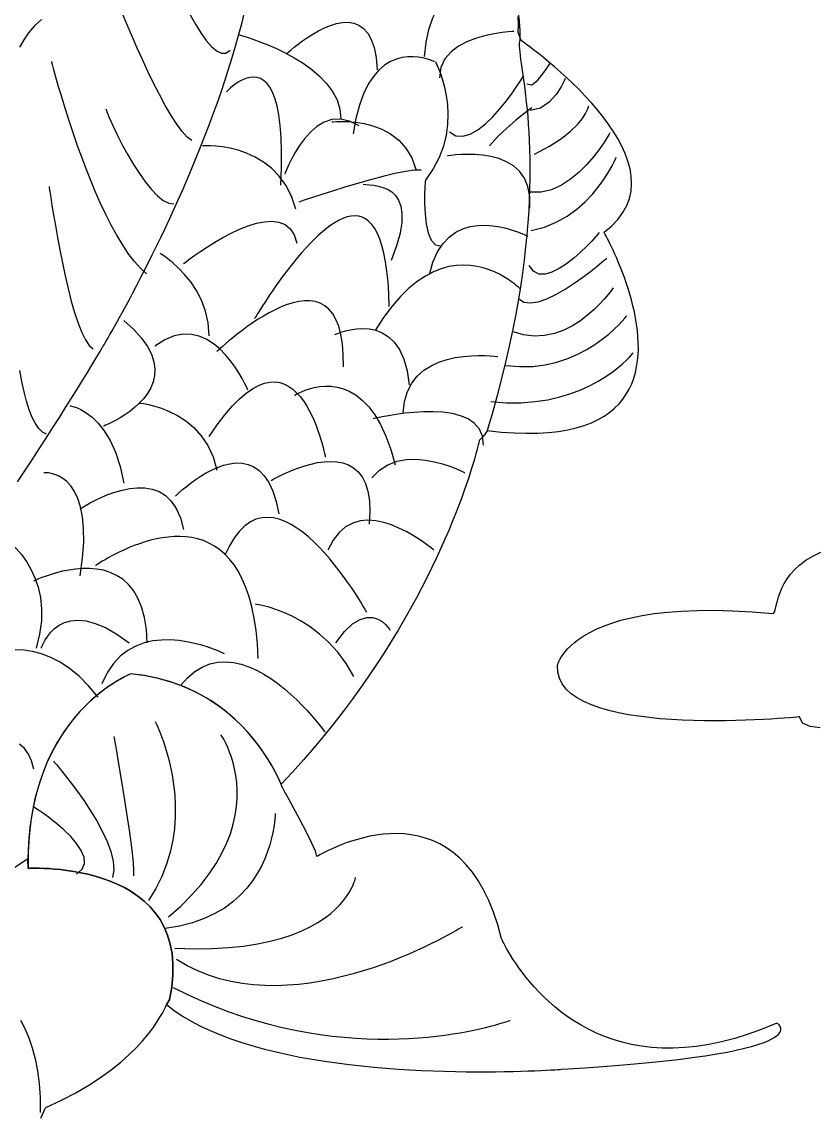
# Model space of a CAD drawing. Extents: x 40 to 170, y 25 to 272.
# Drawn here: x 101.8 to 117.73, y 80.51 to 102.45 of the extents above; entities that cross this region are included whole.
import ezdxf

# ---------------------------------------------------------------- set-up
doc = ezdxf.new("R2010")
doc.units = 0

msp = doc.modelspace()

# ---------------------------------------------------------------- linework, layer by layer
at = {"color": 250, "linetype": 'Continuous'}
for points in [[(111.2, 105.1074), (111.206761, 105.082816), (111.225827, 105.012479), (111.255374, 104.901512), (111.293575, 104.755039), (111.338606, 104.578182), (111.388641, 104.376064), (111.441856, 104.153808), (111.496425, 103.916537), (111.550523, 103.669375), (111.602324, 103.417444), (111.650004, 103.165867), (111.691737, 102.919767), (111.725699, 102.684268), (111.750063, 102.464491), (111.763005, 102.265561), (111.7627, 102.0926)], [(104.6107, 103.8676), (104.61981, 103.842903), (104.646036, 103.773266), (104.687721, 103.665368), (104.743209, 103.525891), (104.810843, 103.361515), (104.888968, 103.178919), (104.975925, 102.984785), (105.070059, 102.785793), (105.169714, 102.588623), (105.273232, 102.399955), (105.378958, 102.22647), (105.485234, 102.074848), (105.590405, 101.95177), (105.692813, 101.863916), (105.790803, 101.817966), (105.882717, 101.8206), (105.9669, 101.8785)], [(109.8598, 101.7509), (109.887999, 102.03426), (109.945096, 102.293054), (110.026852, 102.528151), (110.129028, 102.740417), (110.247387, 102.930719), (110.37769, 103.099924), (110.515699, 103.2489), (110.657175, 103.378512), (110.79788, 103.489629), (110.933575, 103.583118), (111.060023, 103.659844), (111.172984, 103.720677), (111.268221, 103.766481), (111.341495, 103.798125), (111.388567, 103.816476), (111.4052, 103.8224)], [(105.1984, 100.0702), (105.105783, 100.140549), (105.004663, 100.251976), (104.896862, 100.398629), (104.784203, 100.574655), (104.668507, 100.774203), (104.551596, 100.991418), (104.435293, 101.22045), (104.321419, 101.455445), (104.211796, 101.690551), (104.108247, 101.919916), (104.012593, 102.137687), (103.926656, 102.338011), (103.852259, 102.515036), (103.791222, 102.662911), (103.745369, 102.775781), (103.716521, 102.847795), (103.7065, 102.8731)], [(101.710822, 93.23236), (101.857125, 93.456848), (102.001594, 93.67915), (102.143573, 93.898309), (102.282402, 94.113367), (102.417424, 94.323364), (102.547981, 94.527343), (102.673415, 94.724345), (102.793068, 94.913412), (102.906281, 95.093586), (103.012398, 95.263907), (103.11076, 95.423419), (103.20071, 95.571163), (103.281588, 95.70618), (103.352737, 95.827512), (103.4135, 95.9342), (103.416771, 95.939629), (103.426418, 95.955746), (103.442194, 95.982296), (103.463853, 96.019023), (103.491147, 96.065671), (103.523828, 96.121985), (103.561651, 96.18771), (103.604368, 96.26259), (103.651731, 96.34637), (103.703494, 96.438794), (103.759409, 96.539607), (103.81923, 96.648553), (103.882709, 96.765377), (103.9496, 96.889823), (104.019654, 97.021636), (104.092625, 97.16056), (104.168267, 97.306341), (104.246331, 97.458721), (104.32657, 97.617447), (104.408738, 97.782263), (104.492588, 97.952912), (104.577872, 98.12914), (104.664343, 98.310691), (104.751755, 98.49731), (104.839859, 98.68874), (104.928409, 98.884728), (105.017158, 99.085017), (105.105859, 99.289351), (105.194264, 99.497476), (105.282127, 99.709136), (105.3692, 99.924075), (105.455236, 100.142038), (105.539989, 100.362769), (105.623211, 100.586013), (105.704654, 100.811515), (105.784073, 101.039019), (105.861219, 101.268269), (105.935846, 101.499011), (106.007706, 101.730988), (106.076553, 101.963945), (106.142139, 102.197626), (106.204217, 102.431777), (106.26254, 102.666142)], [(101.710822, 93.23236), (101.857125, 93.456848), (102.001594, 93.67915), (102.143573, 93.898309), (102.282402, 94.113367), (102.417424, 94.323364), (102.547981, 94.527343), (102.673415, 94.724345), (102.793068, 94.913412), (102.906281, 95.093586), (103.012398, 95.263907), (103.11076, 95.423419), (103.20071, 95.571163), (103.281588, 95.70618), (103.352737, 95.827512), (103.4135, 95.9342), (103.416771, 95.939629), (103.426418, 95.955746), (103.442194, 95.982296), (103.463853, 96.019023), (103.491147, 96.065671), (103.523828, 96.121985), (103.561651, 96.18771), (103.604368, 96.26259), (103.651731, 96.34637), (103.703494, 96.438794), (103.759409, 96.539607), (103.81923, 96.648553), (103.882709, 96.765377), (103.9496, 96.889823), (104.019654, 97.021636), (104.092625, 97.16056), (104.168267, 97.306341), (104.246331, 97.458721), (104.32657, 97.617447), (104.408738, 97.782263), (104.492588, 97.952912), (104.577872, 98.12914), (104.664343, 98.310691), (104.751755, 98.49731), (104.839859, 98.68874), (104.928409, 98.884728), (105.017158, 99.085017), (105.105859, 99.289351), (105.194264, 99.497476), (105.282127, 99.709136), (105.3692, 99.924075), (105.455236, 100.142038), (105.539989, 100.362769), (105.623211, 100.586013), (105.704654, 100.811515), (105.784073, 101.039019), (105.861219, 101.268269), (105.935846, 101.499011), (106.007706, 101.730988), (106.076553, 101.963945), (106.142139, 102.197626), (106.204217, 102.431777), (106.26254, 102.666142)], [(111.724722, 102.551842), (111.733218, 102.379413), (111.7255, 102.243), (111.7817, 102.0794), (111.7627, 102.0926), (111.756584, 102.055249), (111.753844, 102.011631), (111.754192, 101.961672), (111.757342, 101.905295), (111.763006, 101.842425), (111.770895, 101.772987), (111.780723, 101.696905), (111.792202, 101.614104), (111.805045, 101.524509), (111.818964, 101.428043), (111.833672, 101.324633), (111.848881, 101.214201), (111.864303, 101.096673), (111.879652, 100.971974), (111.894639, 100.840028), (111.908978, 100.700759), (111.92238, 100.554092), (111.934558, 100.399952), (111.945225, 100.238263), (111.954093, 100.06895), (111.960875, 99.891938), (111.965283, 99.70715), (111.96703, 99.514512), (111.965828, 99.313948), (111.961389, 99.105383), (111.953427, 98.888741), (111.941654, 98.663947), (111.925781, 98.430926), (111.905523, 98.189602), (111.880591, 97.939899), (111.850697, 97.681742), (111.815555, 97.415057), (111.774876, 97.139766), (111.728374, 96.855796), (111.67576, 96.56307), (111.616748, 96.261513), (111.551049, 95.95105), (111.478377, 95.631605), (111.398443, 95.303103), (111.310961, 94.965469), (111.215642, 94.618626), (111.1122, 94.2625), (111.1181, 94.2619), (111.036875, 94.147288), (110.9546, 94.0674), (110.953337, 94.061541), (110.949452, 94.044156), (110.942801, 94.01553), (110.933239, 93.975949), (110.920622, 93.925698), (110.904806, 93.865065), (110.885648, 93.794334), (110.863002, 93.713792), (110.836724, 93.623724), (110.806671, 93.524417), (110.772697, 93.416155), (110.734659, 93.299226), (110.692413, 93.173915), (110.645815, 93.040507), (110.594719, 92.89929), (110.538983, 92.750547), (110.478461, 92.594566), (110.41301, 92.431633), (110.342485, 92.262033), (110.266742, 92.086051), (110.185637, 91.903975), (110.099026, 91.716089), (110.006765, 91.522681), (109.908708, 91.324034), (109.804713, 91.120437), (109.694635, 90.912173), (109.578329, 90.69953), (109.455652, 90.482793), (109.326459, 90.262247), (109.190606, 90.03818), (109.047949, 89.810876), (108.898343, 89.580622), (108.741645, 89.347703), (108.57771, 89.112406), (108.406394, 88.875016), (108.227553, 88.635819), (108.041042, 88.395101), (107.846718, 88.153147), (107.644436, 87.910245), (107.434051, 87.666679), (107.215421, 87.422735), (106.9884, 87.1787), (106.962702, 87.238176), (106.928741, 87.311681), (106.88617, 87.397698), (106.834642, 87.494709), (106.77381, 87.601196), (106.703328, 87.715641), (106.622849, 87.836525), (106.532026, 87.962332), (106.430512, 88.091541), (106.31796, 88.222637), (106.194025, 88.3541), (106.058359, 88.484413), (105.910614, 88.612057), (105.750446, 88.735515), (105.577505, 88.853268), (105.391447, 88.963799), (105.191924, 89.065589), (104.97859, 89.15712), (104.751097, 89.236875), (104.509099, 89.303336), (104.252249, 89.354983), (103.9802, 89.3903), (103.971397, 89.38674), (103.945907, 89.375751), (103.905114, 89.356874), (103.850398, 89.329649), (103.783141, 89.293613), (103.704725, 89.248309), (103.616531, 89.193273), (103.519942, 89.128047), (103.416338, 89.05217), (103.307101, 88.965181), (103.193614, 88.866619), (103.077257, 88.756025), (102.959413, 88.632937), (102.841462, 88.496896), (102.724787, 88.347441), (102.610769, 88.184111), (102.50079, 88.006446), (102.396232, 87.813985), (102.298475, 87.606269), (102.208903, 87.382835), (102.128896, 87.143225), (102.059836, 86.886977), (102.003105, 86.613631), (101.960084, 86.322726), (101.932155, 86.013803), (101.9207, 85.6864), (101.4523, 85.3708)], [(102.188267, 102.494981), (102.051545, 102.365267), (101.934101, 102.229073), (101.834706, 102.087538), (101.752131, 101.941803)], [(107.0999, 101.8112), (107.110297, 101.820683), (107.140218, 101.8472), (107.187763, 101.88785), (107.251026, 101.939736), (107.328107, 101.999957), (107.417102, 102.065615), (107.516109, 102.133809), (107.623225, 102.201642), (107.736547, 102.266213), (107.854173, 102.324624), (107.9742, 102.373975), (108.094725, 102.411367), (108.213846, 102.4339), (108.32966, 102.438676), (108.440264, 102.422795), (108.543756, 102.383358), (108.638233, 102.317466), (108.721793, 102.222219), (108.792532, 102.094718), (108.848548, 101.932064), (108.887938, 101.731358), (108.9088, 101.4897)], [(111.6421, 102.2534), (111.612838, 102.252097), (111.531937, 102.246328), (111.409725, 102.233302), (111.25653, 102.210226), (111.082679, 102.17431), (110.8985, 102.122763), (110.714321, 102.052792), (110.54047, 101.961607), (110.387275, 101.846417), (110.265063, 101.70443), (110.184162, 101.532855), (110.1549, 101.3289)], [(106.1352, 102.1931), (106.155646, 102.187455), (106.213645, 102.170471), (106.30419, 102.142075), (106.422275, 102.102191), (106.562892, 102.050748), (106.721034, 101.987669), (106.891693, 101.912882), (107.069863, 101.826313), (107.250537, 101.727888), (107.428707, 101.617533), (107.599366, 101.495174), (107.757508, 101.360737), (107.898125, 101.214149), (108.01621, 101.055335), (108.106755, 100.884221), (108.164754, 100.700734), (108.1852, 100.5048)], [(111.1122, 94.2625), (111.389138, 94.233392), (111.649758, 94.215355), (111.894493, 94.207973), (112.123775, 94.21083), (112.338038, 94.223511), (112.537717, 94.245598), (112.723243, 94.276676), (112.89505, 94.316329), (113.053572, 94.364141), (113.199242, 94.419695), (113.332493, 94.482575), (113.453758, 94.552366), (113.563472, 94.628652), (113.662067, 94.711015), (113.749976, 94.79904), (113.827633, 94.892312), (113.895472, 94.990413), (113.953925, 95.092928), (114.003426, 95.199441), (114.044408, 95.309535), (114.077305, 95.422795), (114.10255, 95.538804), (114.120576, 95.657146), (114.131817, 95.777406), (114.136705, 95.899167), (114.135675, 96.022012), (114.129159, 96.145527), (114.117592, 96.269295), (114.101405, 96.392899), (114.081033, 96.515923), (114.056909, 96.637953), (114.029466, 96.75857), (113.999138, 96.87736), (113.966357, 96.993906), (113.931558, 97.107793), (113.895174, 97.218603), (113.857637, 97.325921), (113.819382, 97.429331), (113.780841, 97.528417), (113.742448, 97.622763), (113.704636, 97.711952), (113.667839, 97.795568), (113.632489, 97.873196), (113.599021, 97.944419), (113.567868, 98.008821), (113.539462, 98.065986), (113.514237, 98.115498), (113.492627, 98.156941), (113.475065, 98.189899), (113.461985, 98.213956), (113.453818, 98.228695), (113.451, 98.2337), (113.603737, 98.360461), (113.729481, 98.492113), (113.829613, 98.628122), (113.905512, 98.767954), (113.958561, 98.911074), (113.990138, 99.05695), (114.001626, 99.205047), (113.994405, 99.354831), (113.969854, 99.505769), (113.929356, 99.657326), (113.874291, 99.80897), (113.806039, 99.960165), (113.72598, 100.110379), (113.635497, 100.259077), (113.535968, 100.405725), (113.428776, 100.54979), (113.3153, 100.690738), (113.196921, 100.828034), (113.075021, 100.961146), (112.950978, 101.089538), (112.826175, 101.212678), (112.701992, 101.330032), (112.57981, 101.441065), (112.461008, 101.545243), (112.346968, 101.642034), (112.239071, 101.730903), (112.138697, 101.811316), (112.047227, 101.882739), (111.966041, 101.944639), (111.89652, 101.996481), (111.840045, 102.037732), (111.797996, 102.067859), (111.771754, 102.086326), (111.7627, 102.0926), (111.756584, 102.055249), (111.753844, 102.011631), (111.754192, 101.961672), (111.757342, 101.905295), (111.763006, 101.842425), (111.770895, 101.772987), (111.780723, 101.696905), (111.792202, 101.614104), (111.805045, 101.524509), (111.818964, 101.428043), (111.833672, 101.324633), (111.848881, 101.214201), (111.864303, 101.096673), (111.879652, 100.971974), (111.894639, 100.840028), (111.908978, 100.700759), (111.92238, 100.554092), (111.934558, 100.399952), (111.945225, 100.238263), (111.954093, 100.06895), (111.960875, 99.891938), (111.965283, 99.70715), (111.96703, 99.514512), (111.965828, 99.313948), (111.961389, 99.105383), (111.953427, 98.888741), (111.941654, 98.663947), (111.925781, 98.430926), (111.905523, 98.189602), (111.880591, 97.939899), (111.850697, 97.681742), (111.815555, 97.415057), (111.774876, 97.139766), (111.728374, 96.855796), (111.67576, 96.56307), (111.616748, 96.261513), (111.551049, 95.95105), (111.478377, 95.631605), (111.398443, 95.303103), (111.310961, 94.965469), (111.215642, 94.618626), (111.1122, 94.2625)], [(104.2942, 97.4029), (104.170347, 97.517753), (104.048489, 97.654635), (103.928886, 97.811272), (103.8118, 97.98539), (103.69749, 98.174714), (103.586218, 98.376972), (103.478243, 98.589888), (103.373826, 98.811189), (103.273227, 99.0386), (103.176707, 99.269847), (103.084527, 99.502657), (102.996946, 99.734754), (102.914226, 99.963865), (102.836627, 100.187716), (102.764409, 100.404033), (102.697832, 100.610541), (102.637158, 100.804966), (102.582647, 100.985035), (102.534558, 101.148473), (102.493154, 101.293006), (102.458693, 101.416359), (102.431437, 101.51626), (102.411646, 101.590433), (102.39958, 101.636604), (102.3955, 101.6525)], [(110.0544, 101.6505), (110.043719, 101.65551), (110.013048, 101.668537), (109.964445, 101.686574), (109.899965, 101.706615), (109.821666, 101.725653), (109.731605, 101.740682), (109.631838, 101.748696), (109.524424, 101.746689), (109.411419, 101.731655), (109.29488, 101.700586), (109.176863, 101.650477), (109.059427, 101.578322), (108.944628, 101.481113), (108.834522, 101.355846), (108.731168, 101.199513), (108.636621, 101.009108), (108.55294, 100.781625), (108.48218, 100.514058), (108.4264, 100.2034)], [(110.0745, 101.6505), (110.082944, 101.63429), (110.105607, 101.587281), (110.138489, 101.511901), (110.177587, 101.41058), (110.2189, 101.285748), (110.258426, 101.139834), (110.292165, 100.975268), (110.316113, 100.79448), (110.32627, 100.599898), (110.318633, 100.393952), (110.289202, 100.179072), (110.233975, 99.957687), (110.14895, 99.732227), (110.030126, 99.505122), (109.8735, 99.2788), (109.870565, 99.240575), (109.864495, 99.136995), (109.85939, 98.9847), (109.85935, 98.80033), (109.868475, 98.600525), (109.890866, 98.401926), (109.930624, 98.221174), (109.991849, 98.074909), (110.078641, 97.979771), (110.1951, 97.9524)], [(111.9072, 101.2051), (112.004919, 101.183995), (112.127138, 101.28135), (112.247306, 101.431806), (112.338877, 101.570009), (112.3753, 101.6306)], [(106.9793, 99.1784), (106.993905, 99.53382), (106.996593, 99.850091), (106.988289, 100.129271), (106.96992, 100.373419), (106.942411, 100.584593), (106.90669, 100.764851), (106.863682, 100.916251), (106.814314, 101.040853), (106.759512, 101.140713), (106.700202, 101.217891), (106.63731, 101.274445), (106.571763, 101.312432), (106.504488, 101.333913), (106.436409, 101.340943), (106.368453, 101.335583), (106.301548, 101.319891), (106.236618, 101.295924), (106.174591, 101.265741), (106.116392, 101.2314), (106.062947, 101.19496), (106.015184, 101.158479), (105.974028, 101.124016), (105.940405, 101.093628), (105.915242, 101.069373), (105.899465, 101.053311), (105.894, 101.0475)], [(110.3558, 100.2436), (110.483608, 100.1677), (110.623269, 100.155911), (110.770943, 100.198135), (110.922786, 100.284271), (111.074957, 100.404221), (111.223615, 100.547883), (111.364916, 100.705158), (111.49502, 100.865947), (111.610083, 101.020149), (111.706265, 101.157666), (111.779723, 101.268396), (111.826615, 101.342241), (111.8431, 101.3691)], [(112.6732, 101.3115), (112.65222, 101.264211), (112.590459, 101.145989), (112.489687, 100.9923), (112.351674, 100.838611), (112.178188, 100.720389), (111.971, 100.6731)], [(103.4805, 100.7031), (103.541113, 100.545935), (103.617162, 100.370251), (103.706424, 100.181603), (103.806676, 99.985549), (103.915696, 99.787642), (104.031259, 99.593439), (104.151143, 99.408495), (104.273126, 99.238367), (104.394983, 99.088609), (104.514492, 98.964778), (104.62943, 98.872429), (104.737573, 98.817118), (104.8367, 98.8044)], [(112.0039, 100.7259), (111.960909, 100.694455), (111.84757, 100.608304), (111.687338, 100.479725), (111.503663, 100.320996), (111.32, 100.144395), (111.1598, 99.9622)], [(112.0562, 99.8008), (112.356786, 99.956918), (112.596432, 100.110405), (112.781967, 100.257059), (112.92022, 100.392679), (113.018021, 100.513062), (113.0822, 100.614007), (113.119586, 100.691313), (113.13701, 100.740778), (113.1413, 100.7582)], [(108.547, 100.3642), (108.354502, 100.461532), (108.173517, 100.500591), (108.004483, 100.489551), (107.847841, 100.436587), (107.704031, 100.349872), (107.573491, 100.237581), (107.456662, 100.107888), (107.353984, 99.968966), (107.265896, 99.828991), (107.192838, 99.696136), (107.13525, 99.578575), (107.093571, 99.484483), (107.068241, 99.422033), (107.0597, 99.3994)], [(108.0043, 100.4446), (108.027793, 100.447123), (108.093769, 100.45195), (108.195479, 100.454962), (108.32617, 100.452046), (108.479092, 100.439083), (108.647492, 100.411959), (108.824621, 100.366557), (109.003725, 100.29876), (109.178055, 100.204454), (109.340859, 100.07952), (109.485385, 99.919844), (109.604883, 99.72131), (109.6926, 99.4798)], [(113.5669, 100.2263), (113.552566, 100.200824), (113.510748, 100.130652), (113.443217, 100.025166), (113.351748, 99.893748), (113.238114, 99.745782), (113.104088, 99.59065), (112.951442, 99.437735), (112.781952, 99.296419), (112.597389, 99.176084), (112.399527, 99.086115), (112.19014, 99.035892), (111.971, 99.0348)], [(107.2808, 98.696), (107.193953, 98.953744), (107.081275, 99.174184), (106.947482, 99.360216), (106.797292, 99.514733), (106.635419, 99.64063), (106.466579, 99.7408), (106.29549, 99.818138), (106.126866, 99.875539), (105.965425, 99.915896), (105.815881, 99.942104), (105.682952, 99.957056), (105.571354, 99.963648), (105.485801, 99.964773), (105.431011, 99.963326), (105.4117, 99.9622)], [(111.9637, 98.7161), (111.965065, 98.953062), (111.927509, 99.153399), (111.856388, 99.320055), (111.757062, 99.455973), (111.63489, 99.564099), (111.495229, 99.647377), (111.343438, 99.70875), (111.184875, 99.751162), (111.024899, 99.777559), (110.868868, 99.790884), (110.722141, 99.794081), (110.590075, 99.790095), (110.47803, 99.78187), (110.391363, 99.772349), (110.335434, 99.764478), (110.3156, 99.7612)], [(111.9923, 98.2688), (112.255273, 98.335368), (112.494535, 98.432672), (112.710549, 98.554438), (112.903782, 98.694389), (113.074699, 98.846251), (113.223765, 99.003749), (113.351446, 99.160607), (113.458207, 99.310549), (113.544514, 99.447301), (113.610831, 99.564588), (113.657624, 99.656133), (113.685359, 99.715662), (113.6945, 99.7369)], [(109.7931, 99.4798), (109.65695, 99.476874), (109.477441, 99.452104), (109.264013, 99.409331), (109.026106, 99.352398), (108.773162, 99.285146), (108.51462, 99.211417), (108.259921, 99.135054), (108.018506, 99.059899), (107.799814, 98.989792), (107.613288, 98.928577), (107.468366, 98.880096), (107.37449, 98.848189), (107.3411, 98.8367)], [(102.3438, 99.1531), (102.347566, 99.126337), (102.358615, 99.049982), (102.376575, 98.929934), (102.401074, 98.772094), (102.43174, 98.582361), (102.4682, 98.366637), (102.510082, 98.130821), (102.557015, 97.880812), (102.608625, 97.622512), (102.664541, 97.361821), (102.72439, 97.104638), (102.7878, 96.856863), (102.854399, 96.624397), (102.923815, 96.41314), (102.995675, 96.228991), (103.069607, 96.077852), (103.14524, 95.965621), (103.2222, 95.8982)], [(108.6274, 99.1985), (108.684596, 99.191544), (108.75694, 99.18466), (108.840289, 99.174702), (108.930496, 99.158528), (109.023419, 99.132993), (109.11491, 99.094951), (109.200827, 99.04126), (109.277025, 98.968774), (109.339358, 98.874349), (109.383681, 98.754841), (109.405852, 98.607105), (109.401723, 98.427998), (109.367152, 98.214374), (109.297992, 97.963089), (109.1901, 97.671)], [(109.1499, 96.7465), (109.141379, 97.004235), (109.126276, 97.239147), (109.104891, 97.451996), (109.077519, 97.64354), (109.044458, 97.81454), (109.006006, 97.965756), (108.96246, 98.097946), (108.914117, 98.211871), (108.861274, 98.30829), (108.80423, 98.387962), (108.74328, 98.451648), (108.678723, 98.500107), (108.610856, 98.534098), (108.539976, 98.554382), (108.466381, 98.561717), (108.390367, 98.556864), (108.312233, 98.540581), (108.232275, 98.51363), (108.150791, 98.476768), (108.068079, 98.430757), (107.984434, 98.376354), (107.900156, 98.314321), (107.815541, 98.245417), (107.730886, 98.1704), (107.64649, 98.090032), (107.562648, 98.005071), (107.479659, 97.916278), (107.39782, 97.824411), (107.317428, 97.73023), (107.23878, 97.634495), (107.162175, 97.537966), (107.087908, 97.441402), (107.016278, 97.345563), (106.947582, 97.251208), (106.882117, 97.159097), (106.820181, 97.06999), (106.76207, 96.984646), (106.708083, 96.903825), (106.658516, 96.828287), (106.613667, 96.75879), (106.573833, 96.696095), (106.539312, 96.640962), (106.510401, 96.594149), (106.487396, 96.556417), (106.470597, 96.528525), (106.460299, 96.511233), (106.4568, 96.5053)], [(105.0305, 97.6031), (105.046695, 97.61577), (105.093081, 97.65122), (105.166359, 97.705607), (105.263229, 97.77509), (105.380392, 97.855828), (105.514549, 97.943978), (105.6624, 98.035699), (105.820646, 98.127149), (105.985987, 98.214486), (106.155125, 98.29387), (106.324759, 98.361457), (106.491591, 98.413407), (106.652321, 98.445878), (106.80365, 98.455027), (106.942278, 98.437014), (107.064907, 98.387996), (107.168236, 98.304133), (107.248967, 98.181581), (107.3038, 98.0165)], [(109.9539, 97.3896), (110.025233, 97.635444), (110.116707, 97.83927), (110.225387, 98.004469), (110.348335, 98.134433), (110.482616, 98.232552), (110.625293, 98.302219), (110.773429, 98.346823), (110.92409, 98.369757), (111.074338, 98.374412), (111.221236, 98.36418), (111.361849, 98.34245), (111.493241, 98.312615), (111.612474, 98.278066), (111.716613, 98.242193), (111.802722, 98.208389), (111.867863, 98.180045), (111.909101, 98.160551), (111.9235, 98.1533)], [(113.3541, 98.2262), (113.335679, 98.204632), (113.283786, 98.145818), (113.203476, 98.058589), (113.099807, 97.951777), (112.977834, 97.834215), (112.842612, 97.714736), (112.699197, 97.602172), (112.552646, 97.505354), (112.408015, 97.433115), (112.270359, 97.394288), (112.144733, 97.397705), (112.036195, 97.452198), (111.9498, 97.5666)], [(105.5471, 96.1565), (105.527786, 96.416956), (105.474389, 96.655703), (105.393725, 96.872563), (105.292611, 97.067356), (105.177864, 97.239903), (105.0563, 97.390025), (104.934736, 97.517543), (104.819989, 97.622278), (104.718875, 97.70405), (104.638211, 97.762681), (104.584814, 97.79799), (104.5655, 97.8098)], [(111.737, 96.907), (111.842051, 96.836951), (111.976098, 96.81792), (112.132631, 96.842004), (112.305144, 96.901301), (112.487127, 96.987908), (112.672074, 97.093922), (112.853476, 97.211441), (113.024825, 97.332562), (113.179614, 97.449382), (113.311333, 97.553998), (113.413476, 97.638509), (113.479534, 97.69501), (113.503, 97.7156)], [(111.7627, 97.1082), (111.755661, 97.114999), (111.734947, 97.134039), (111.701158, 97.163283), (111.654897, 97.200691), (111.596766, 97.244228), (111.527368, 97.291855), (111.447303, 97.341536), (111.357175, 97.391232), (111.257585, 97.438906), (111.149135, 97.48252), (111.032428, 97.520038), (110.908064, 97.549421), (110.776647, 97.568632), (110.638779, 97.575633), (110.495061, 97.568388), (110.346095, 97.544858), (110.192484, 97.503006), (110.034829, 97.440795), (109.873733, 97.356187), (109.709798, 97.247144), (109.543625, 97.111629), (109.375816, 96.947605), (109.206975, 96.753034), (109.037702, 96.525878), (108.8686, 96.2641)], [(113.6307, 97.1198), (113.619245, 97.103125), (113.585584, 97.056756), (113.530778, 96.986178), (113.455886, 96.896875), (113.361967, 96.794333), (113.250079, 96.684037), (113.121283, 96.57147), (112.976637, 96.462119), (112.817201, 96.361467), (112.644033, 96.275), (112.458194, 96.208202), (112.260742, 96.166558), (112.052736, 96.155554), (111.835235, 96.180673), (111.6093, 96.2474)], [(108.2338, 95.5365), (108.231077, 95.78286), (108.213871, 95.999759), (108.183137, 96.188618), (108.139831, 96.350855), (108.084908, 96.48789), (108.019323, 96.601141), (107.944032, 96.692028), (107.859991, 96.761969), (107.768154, 96.812383), (107.669478, 96.844691), (107.564919, 96.86031), (107.45543, 96.86066), (107.341968, 96.84716), (107.225489, 96.821229), (107.106948, 96.784286), (106.9873, 96.73775), (106.867501, 96.68304), (106.748506, 96.621576), (106.631271, 96.554775), (106.516751, 96.484059), (106.405902, 96.410844), (106.299679, 96.336551), (106.199038, 96.262599), (106.104934, 96.190406), (106.018323, 96.121392), (105.94016, 96.056976), (105.871401, 95.998577), (105.813, 95.947613), (105.765915, 95.905505), (105.731099, 95.87367), (105.709509, 95.853529), (105.7021, 95.8465)], [(111.4817, 95.5666), (111.76139, 95.542762), (112.025748, 95.548472), (112.274399, 95.579864), (112.50697, 95.633075), (112.723086, 95.704239), (112.922373, 95.789491), (113.104457, 95.884966), (113.268963, 95.9868), (113.415516, 96.091128), (113.543744, 96.194084), (113.653271, 96.291805), (113.743723, 96.380425), (113.814727, 96.456079), (113.865907, 96.514903), (113.896889, 96.553032), (113.9073, 96.5666)], [(103.8422, 96.4665), (104.038712, 96.286865), (104.193563, 96.114391), (104.309927, 95.949195), (104.390978, 95.791394), (104.439887, 95.641103), (104.45983, 95.49844), (104.453978, 95.363521), (104.425506, 95.236462), (104.377587, 95.11738), (104.313394, 95.006391), (104.2361, 94.903612), (104.148879, 94.80916), (104.054904, 94.72315), (103.957348, 94.645699), (103.859385, 94.576924), (103.764188, 94.516941), (103.674931, 94.465866), (103.594786, 94.423817), (103.526927, 94.390909), (103.474528, 94.36726), (103.440761, 94.352984), (103.4288, 94.3482)], [(108.0646, 96.1837), (108.079536, 96.190521), (108.121912, 96.208119), (108.188076, 96.232194), (108.274378, 96.258448), (108.377167, 96.282584), (108.492793, 96.300301), (108.617604, 96.307302), (108.74795, 96.299287), (108.880181, 96.27196), (109.010645, 96.221019), (109.135692, 96.142168), (109.251672, 96.031108), (109.354933, 95.883539), (109.441825, 95.695164), (109.508698, 95.461684), (109.5519, 95.1788)], [(106.3221, 95.0715), (106.314655, 95.088841), (106.292572, 95.137288), (106.256229, 95.211477), (106.206005, 95.306047), (106.14228, 95.415633), (106.06543, 95.534873), (105.975836, 95.658404), (105.873875, 95.780862), (105.759926, 95.896884), (105.634367, 96.001107), (105.497578, 96.088168), (105.349937, 96.152705), (105.191823, 96.189353), (105.023613, 96.192749), (104.845687, 96.157531), (104.658423, 96.078336), (104.4622, 95.9498)], [(109.4313, 94.616), (109.456427, 94.847152), (109.514642, 95.045658), (109.601477, 95.213924), (109.712465, 95.354355), (109.843139, 95.469357), (109.989031, 95.561335), (110.145674, 95.632695), (110.308601, 95.685842), (110.473344, 95.723182), (110.635437, 95.74712), (110.790411, 95.760062), (110.933799, 95.764413), (111.061135, 95.762579), (111.16795, 95.756965), (111.249777, 95.749977), (111.30215, 95.74402), (111.3206, 95.7415)], [(111.1838, 94.8431), (111.497063, 94.820207), (111.791523, 94.820647), (112.067292, 94.84175), (112.324477, 94.880845), (112.563187, 94.935261), (112.783533, 95.00233), (112.985624, 95.079379), (113.169568, 95.163738), (113.335475, 95.252738), (113.483454, 95.343706), (113.613615, 95.433974), (113.726067, 95.52087), (113.820918, 95.601725), (113.898279, 95.673867), (113.958258, 95.734625), (114.000965, 95.781331), (114.02651, 95.811313), (114.035, 95.8219)], [(102.2922, 94.1932), (102.212095, 94.231924), (102.137708, 94.302169), (102.06883, 94.401448), (102.005247, 94.527276), (101.946747, 94.677169), (101.89312, 94.848639), (101.844153, 95.039203), (101.799634, 95.246374), (101.759352, 95.467668)], [(105.5471, 94.1415), (105.708328, 94.376687), (105.862706, 94.579596), (106.010348, 94.751855), (106.151367, 94.895089), (106.285878, 95.010927), (106.413992, 95.100995), (106.535825, 95.166921), (106.651489, 95.210331), (106.761098, 95.232854), (106.864766, 95.236115), (106.962606, 95.221743), (107.054732, 95.191364), (107.141257, 95.146606), (107.222295, 95.089095), (107.297959, 95.020459), (107.368363, 94.942325), (107.43362, 94.85632), (107.493844, 94.764071), (107.549149, 94.667206), (107.599648, 94.567352), (107.645454, 94.466135), (107.686682, 94.365182), (107.723444, 94.266122), (107.755855, 94.170581), (107.784027, 94.080187), (107.808075, 93.996565), (107.828111, 93.921345), (107.84425, 93.856152), (107.856605, 93.802613), (107.865289, 93.762357), (107.870416, 93.737011), (107.8721, 93.7282)], [(107.2521, 94.9682), (107.26169, 94.974075), (107.289457, 94.989891), (107.333895, 95.012938), (107.393496, 95.040503), (107.466754, 95.069876), (107.552164, 95.098346), (107.648219, 95.1232), (107.753411, 95.141728), (107.866236, 95.151217), (107.985186, 95.148958), (108.108755, 95.132238), (108.235438, 95.098346), (108.363726, 95.04457), (108.492115, 94.9682), (108.619097, 94.866524), (108.743167, 94.73683), (108.862817, 94.576407), (108.976542, 94.382544), (109.082835, 94.152529), (109.18019, 93.883652), (109.2671, 93.5732)], [(102.7572, 94.7615), (102.773614, 94.75863), (102.819626, 94.74715), (102.890394, 94.722755), (102.981074, 94.681137), (103.086824, 94.617992), (103.2028, 94.529012), (103.324159, 94.409894), (103.446059, 94.25633), (103.563656, 94.064014), (103.672107, 93.828641), (103.76657, 93.545905), (103.8422, 93.2115)], [(104.1522, 94.8132), (104.17407, 94.810894), (104.235446, 94.802096), (104.329978, 94.783983), (104.451319, 94.753734), (104.593118, 94.708528), (104.749027, 94.645542), (104.912695, 94.561955), (105.077773, 94.454946), (105.237913, 94.321692), (105.386765, 94.159372), (105.51798, 93.965165), (105.625208, 93.736248), (105.7021, 93.4698)], [(111.0392, 93.9729), (111.01715, 94.147766), (110.954602, 94.291118), (110.856954, 94.405654), (110.729607, 94.494076), (110.57796, 94.559082), (110.407414, 94.603373), (110.223368, 94.629648), (110.031223, 94.640608), (109.836377, 94.638951), (109.644232, 94.627378), (109.460186, 94.608589), (109.28964, 94.585283), (109.137993, 94.560161), (109.010646, 94.535921), (108.912998, 94.515265), (108.85045, 94.500891), (108.8284, 94.4955)], [(108.8021, 93.3148), (108.955336, 93.468931), (109.125505, 93.577488), (109.307526, 93.646256), (109.496319, 93.68102), (109.686806, 93.687565), (109.873907, 93.671675), (110.052542, 93.639135), (110.21763, 93.595731), (110.364094, 93.547246), (110.486852, 93.499465), (110.580826, 93.458175), (110.640935, 93.429158), (110.6621, 93.4182)], [(104.8755, 92.9532), (104.884919, 92.962419), (104.912172, 92.988276), (104.955758, 93.028069), (105.014172, 93.079099), (105.085911, 93.138664), (105.169473, 93.204063), (105.263353, 93.272596), (105.366048, 93.341563), (105.476056, 93.408261), (105.591872, 93.469991), (105.711994, 93.524052), (105.834918, 93.567743), (105.959142, 93.598363), (106.083161, 93.613211), (106.205472, 93.609587), (106.324573, 93.58479), (106.43896, 93.536119), (106.547129, 93.460874), (106.647578, 93.356353), (106.738802, 93.219856), (106.8193, 93.048682), (106.887567, 92.84013), (106.9421, 92.5915)], [(106.7871, 93.2632), (106.798073, 93.269583), (106.829677, 93.287358), (106.879938, 93.31446), (106.946884, 93.348828), (107.02854, 93.388398), (107.122933, 93.431108), (107.22809, 93.474894), (107.342037, 93.517693), (107.462801, 93.557442), (107.588409, 93.592079), (107.716887, 93.61954), (107.846262, 93.637763), (107.974561, 93.644684), (108.099809, 93.63824), (108.220035, 93.616369), (108.333263, 93.577007), (108.437521, 93.518092), (108.530836, 93.437561), (108.611234, 93.33335), (108.676741, 93.203397), (108.725385, 93.045638), (108.755192, 92.858011), (108.764188, 92.638453), (108.7504, 92.3849)], [(102.9638, 91.3515), (103.013127, 91.711327), (103.035511, 92.026859), (103.034043, 92.301), (103.011815, 92.536652), (102.971919, 92.736716), (102.917447, 92.904097), (102.851491, 93.041695), (102.777143, 93.152413), (102.697494, 93.239155), (102.615636, 93.304822), (102.534661, 93.352316), (102.457661, 93.384541), (102.387728, 93.404398), (102.327954, 93.41479), (102.281429, 93.418619), (102.251248, 93.418789), (102.2405, 93.4182)], [(102.9638, 92.6949), (102.977932, 92.704195), (103.018458, 92.72976), (103.082578, 92.768115), (103.167488, 92.81578), (103.270386, 92.869275), (103.38847, 92.92512), (103.518939, 92.979834), (103.658989, 93.029938), (103.805819, 93.071952), (103.956625, 93.102395), (104.108607, 93.117788), (104.258962, 93.11465), (104.404888, 93.089501), (104.543582, 93.038862), (104.672242, 92.959251), (104.788066, 92.84719), (104.888252, 92.699198), (104.969997, 92.511794), (105.0305, 92.2815)], [(108.6988, 90.6282), (108.693434, 90.637766), (108.677672, 90.665373), (108.652013, 90.709384), (108.616961, 90.768163), (108.573015, 90.840073), (108.520678, 90.923477), (108.460452, 91.016739), (108.392836, 91.118222), (108.318333, 91.226289), (108.237444, 91.339305), (108.150671, 91.455631), (108.058515, 91.573632), (107.961477, 91.691671), (107.860059, 91.808112), (107.754762, 91.921317), (107.646088, 92.02965), (107.534537, 92.131474), (107.420612, 92.225154), (107.304813, 92.309051), (107.187643, 92.38153), (107.069602, 92.440954), (106.951192, 92.485686), (106.832914, 92.51409), (106.71527, 92.524528), (106.598761, 92.515365), (106.483889, 92.484964), (106.371155, 92.431687), (106.26106, 92.3539), (106.154105, 92.249964), (106.050793, 92.118243), (105.951624, 91.9571), (105.8571, 91.7649)], [(110.0421, 91.8682), (110.028182, 91.879947), (109.988165, 91.912424), (109.924654, 91.961485), (109.840253, 92.022984), (109.737567, 92.092774), (109.6192, 92.166711), (109.487757, 92.240648), (109.345843, 92.310439), (109.196063, 92.371938), (109.04102, 92.420998), (108.88332, 92.453475), (108.725567, 92.465222), (108.570366, 92.452093), (108.420321, 92.409942), (108.278038, 92.334624), (108.14612, 92.221991), (108.027172, 92.067898), (107.9238, 91.8682)], [(101.1039, 92.3332), (101.117171, 92.32691), (101.154573, 92.307755), (101.212493, 92.275312), (101.287316, 92.229154), (101.375426, 92.168858), (101.473211, 92.093996), (101.577055, 92.004146), (101.683344, 91.89888), (101.788463, 91.777775), (101.888797, 91.640405), (101.980733, 91.486345), (102.060656, 91.31517), (102.12495, 91.126455), (102.170003, 90.919775), (102.192199, 90.694705), (102.187923, 90.450819), (102.153562, 90.187692), (102.0855, 89.9049)], [(106.5288, 89.6982), (106.511748, 89.988956), (106.484218, 90.257246), (106.446778, 90.503856), (106.399995, 90.72957), (106.344435, 90.935173), (106.280664, 91.121449), (106.209251, 91.289183), (106.13076, 91.43916), (106.045759, 91.572165), (105.954816, 91.688981), (105.858495, 91.790395), (105.757365, 91.87719), (105.651992, 91.950151), (105.542942, 92.010064), (105.430782, 92.057712), (105.31608, 92.09388), (105.199401, 92.119353), (105.081313, 92.134916), (104.962382, 92.141354), (104.843175, 92.13945), (104.724259, 92.12999), (104.606199, 92.113759), (104.489564, 92.09154), (104.37492, 92.06412), (104.262833, 92.032282), (104.153871, 91.996811), (104.048599, 91.958492), (103.947585, 91.91811), (103.851395, 91.876449), (103.760597, 91.834294), (103.675756, 91.792429), (103.59744, 91.75164), (103.526215, 91.712711), (103.462648, 91.676426), (103.407306, 91.643571), (103.360755, 91.61493), (103.323562, 91.591288), (103.296294, 91.573429), (103.279518, 91.562138), (103.2738, 91.5582)], [(116.8314, 90.6006), (116.84993, 90.610285), (116.864899, 90.634911), (116.87796, 90.673048), (116.890768, 90.723264), (116.904975, 90.784129), (116.922238, 90.854212), (116.944208, 90.932083), (116.972541, 91.016311), (117.00889, 91.105465), (117.054909, 91.198114), (117.112253, 91.292828), (117.182575, 91.388175), (117.267529, 91.482726), (117.36877, 91.575049), (117.487951, 91.663713), (117.626726, 91.747289), (117.786749, 91.824345)], [(104.3072, 90.0082), (104.289754, 90.28139), (104.25161, 90.52101), (104.194676, 90.729011), (104.120856, 90.907344), (104.032057, 91.057959), (103.930186, 91.182809), (103.817147, 91.283844), (103.694848, 91.363015), (103.565194, 91.422272), (103.430091, 91.463567), (103.291445, 91.488851), (103.151162, 91.500075), (103.011149, 91.499189), (102.873311, 91.488145), (102.739554, 91.468893), (102.611785, 91.443385), (102.491909, 91.413571), (102.381833, 91.381403), (102.283462, 91.348831), (102.198702, 91.317806), (102.12946, 91.29028), (102.077642, 91.268203), (102.045153, 91.253526), (102.0339, 91.2482)], [(108.4404, 89.3366), (108.287691, 89.596332), (108.12018, 89.823417), (107.942047, 90.02), (107.757472, 90.188229), (107.570635, 90.330249), (107.385718, 90.448208), (107.2069, 90.54425), (107.038362, 90.620523), (106.884283, 90.679173), (106.748845, 90.722346), (106.636227, 90.752189), (106.55061, 90.770848), (106.496174, 90.78047), (106.4771, 90.7832)], [(117.77665, 88.310802), (117.576097, 88.337078), (117.425664, 88.405198), (117.3599, 88.5283), (117.346613, 88.526991), (117.307857, 88.523347), (117.245291, 88.51779), (117.160571, 88.510742), (117.055357, 88.502627), (116.931306, 88.493866), (116.790077, 88.484883), (116.633326, 88.476099), (116.462713, 88.467938), (116.279895, 88.460822), (116.08653, 88.455174), (115.884276, 88.451416), (115.674791, 88.44997), (115.459733, 88.45126), (115.24076, 88.455708), (115.019531, 88.463736), (114.797702, 88.475767), (114.576932, 88.492224), (114.35888, 88.513529), (114.145202, 88.540105), (113.937557, 88.572374), (113.737604, 88.610759), (113.546999, 88.655683), (113.367401, 88.707567), (113.200468, 88.766835), (113.047858, 88.83391), (112.911229, 88.909213), (112.792239, 88.993167), (112.692545, 89.086196), (112.613807, 89.188721), (112.557681, 89.301165), (112.525826, 89.42395), (112.5199, 89.5575), (112.521123, 89.562782), (112.525424, 89.578044), (112.533754, 89.602406), (112.547064, 89.634992), (112.566304, 89.674922), (112.592424, 89.721318), (112.626375, 89.773303), (112.669107, 89.829998), (112.721571, 89.890525), (112.784716, 89.954005), (112.859494, 90.019561), (112.946854, 90.086314), (113.047748, 90.153387), (113.163125, 90.2199), (113.293936, 90.284976), (113.441131, 90.347737), (113.605662, 90.407304), (113.788477, 90.462799), (113.990528, 90.513344), (114.212764, 90.558061), (114.456138, 90.596072), (114.721597, 90.626498), (115.010094, 90.648461), (115.322579, 90.661084), (115.660001, 90.663487), (116.023312, 90.654793), (116.413461, 90.634123), (116.8314, 90.6006)], [(102.1888, 89.9049), (102.193203, 89.91798), (102.207066, 89.953841), (102.231375, 90.00741), (102.267113, 90.073619), (102.315262, 90.147395), (102.376809, 90.223669), (102.452735, 90.297369), (102.544025, 90.363425), (102.651663, 90.416766), (102.776632, 90.452322), (102.919917, 90.465021), (103.0825, 90.449794), (103.265366, 90.401569), (103.469499, 90.315275), (103.695883, 90.185842), (103.9455, 90.0082)], [(108.0788, 90.0082), (108.255445, 90.235488), (108.418588, 90.389177), (108.567528, 90.480214), (108.701565, 90.519545), (108.820001, 90.518116), (108.922136, 90.486874), (109.007269, 90.436766), (109.074702, 90.378738), (109.123734, 90.323737), (109.153667, 90.282709), (109.1638, 90.2666)], [(105.8538, 89.7924), (105.838886, 89.799591), (105.795947, 89.819196), (105.727692, 89.848261), (105.636828, 89.883831), (105.526063, 89.922954), (105.398103, 89.962674), (105.255656, 90.00004), (105.101429, 90.032095), (104.93813, 90.055888), (104.768467, 90.068464), (104.595146, 90.066868), (104.420875, 90.048149), (104.248362, 90.00935), (104.080313, 89.94752), (103.919436, 89.859703), (103.768439, 89.742947), (103.630029, 89.594297), (103.506914, 89.410799), (103.4018, 89.1895)], [(103.3255, 88.9232), (103.134783, 89.150674), (102.943688, 89.341611), (102.753117, 89.498544), (102.563973, 89.624007), (102.377158, 89.720531), (102.193575, 89.79065), (102.014127, 89.836896), (101.839715, 89.861803), (101.671242, 89.867903), (101.509612, 89.857728), (101.355725, 89.833812), (101.210485, 89.798688), (101.074794, 89.754889), (100.949555, 89.704946), (100.83567, 89.651393), (100.734042, 89.596763), (100.645573, 89.543589), (100.571165, 89.494403), (100.511722, 89.451738), (100.468145, 89.418128), (100.441337, 89.396104), (100.4322, 89.3882)], [(104.9695, 89.1493), (105.111938, 89.309464), (105.258899, 89.43462), (105.409502, 89.527192), (105.562867, 89.589603), (105.718115, 89.624275), (105.874366, 89.633633), (106.030741, 89.620101), (106.186359, 89.5861), (106.34034, 89.534055), (106.491806, 89.46639), (106.639875, 89.385526), (106.783669, 89.293889), (106.922307, 89.193901), (107.05491, 89.087986), (107.180598, 88.978566), (107.298492, 88.868066), (107.40771, 88.758909), (107.507375, 88.653518), (107.596605, 88.554317), (107.674521, 88.463729), (107.740243, 88.384177), (107.792892, 88.318085), (107.831588, 88.267875), (107.85545, 88.235973), (107.8636, 88.2248)], [(104.6936, 82.766), (104.847674, 82.648357), (105.012923, 82.537586), (105.188633, 82.433489), (105.374091, 82.335868), (105.568585, 82.244524), (105.7714, 82.159261), (105.981823, 82.079881), (106.199141, 82.006186), (106.422641, 81.937978), (106.651609, 81.875059), (106.885333, 81.817232), (107.123098, 81.764298), (107.364193, 81.716061), (107.607902, 81.672322), (107.853513, 81.632883), (108.100313, 81.597547), (108.347589, 81.566117), (108.594627, 81.538393), (108.840713, 81.514179), (109.085135, 81.493277), (109.32718, 81.475488), (109.566133, 81.460616), (109.801282, 81.448462), (110.031914, 81.438829), (110.257315, 81.431519), (110.476771, 81.426334), (110.68957, 81.423076), (110.894999, 81.421548), (111.092343, 81.421552), (111.28089, 81.42289), (111.459926, 81.425364), (111.628739, 81.428776), (111.786614, 81.43293), (111.932839, 81.437626), (112.0667, 81.442668), (112.187484, 81.447857), (112.294478, 81.452996), (112.386968, 81.457887), (112.464242, 81.462333), (112.525585, 81.466134), (112.570284, 81.469094), (112.597627, 81.471016), (112.6069, 81.4717), (113.075509, 81.501687), (113.510147, 81.533077), (113.912055, 81.565721), (114.282474, 81.599474), (114.622646, 81.634186), (114.933813, 81.66971), (115.217215, 81.705899), (115.474096, 81.742604), (115.705695, 81.779679), (115.913256, 81.816975), (116.098019, 81.854344), (116.261225, 81.89164), (116.404117, 81.928715), (116.527936, 81.96542), (116.633924, 82.001609), (116.723322, 82.037133), (116.797371, 82.071845), (116.857314, 82.105598), (116.904391, 82.138242), (116.939845, 82.169632), (116.964917, 82.199619), (116.980848, 82.228056), (116.98888, 82.254794), (116.990255, 82.279687), (116.986214, 82.302586), (116.977998, 82.323344), (116.96685, 82.341814), (116.954011, 82.357847), (116.940722, 82.371297), (116.928225, 82.382014), (116.917761, 82.389852), (116.910572, 82.394663), (116.9079, 82.3963), (116.61828, 82.276083), (116.337608, 82.173762), (116.065794, 82.08858), (115.802746, 82.019783), (115.548373, 81.966614), (115.302584, 81.928318), (115.065289, 81.904138), (114.836396, 81.893319), (114.615814, 81.895105), (114.403453, 81.908739), (114.19922, 81.933467), (114.003026, 81.968532), (113.814779, 82.013179), (113.634389, 82.066651), (113.461764, 82.128192), (113.296813, 82.197047), (113.139445, 82.272461), (112.98957, 82.353676), (112.847095, 82.439937), (112.711932, 82.530489), (112.583987, 82.624575), (112.463171, 82.72144), (112.349391, 82.820327), (112.242559, 82.920482), (112.142581, 83.021147), (112.049368, 83.121568), (111.962828, 83.220987), (111.88287, 83.31865), (111.809403, 83.413801), (111.742337, 83.505683), (111.68158, 83.593541), (111.627041, 83.676619), (111.57863, 83.754161), (111.536255, 83.825411), (111.499825, 83.889614), (111.469249, 83.946013), (111.444437, 83.993853), (111.425297, 84.032377), (111.411738, 84.06083), (111.403669, 84.078457), (111.401, 84.0845), (111.323832, 84.364823), (111.237501, 84.620723), (111.142687, 84.853171), (111.040073, 85.063141), (110.930337, 85.251606), (110.814161, 85.41954), (110.692225, 85.567915), (110.56521, 85.697705), (110.433797, 85.809882), (110.298665, 85.905421), (110.160497, 85.985293), (110.019972, 86.050473), (109.877771, 86.101932), (109.734574, 86.140646), (109.591063, 86.167585), (109.447918, 86.183725), (109.305819, 86.190037), (109.165448, 86.187496), (109.027484, 86.177073), (108.892608, 86.159743), (108.761502, 86.136478), (108.634845, 86.108252), (108.513318, 86.076038), (108.397602, 86.040808), (108.288378, 86.003536), (108.186325, 85.965196), (108.092126, 85.92676), (108.006459, 85.889201), (107.930007, 85.853492), (107.863449, 85.820608), (107.807466, 85.79152), (107.762739, 85.767202), (107.729949, 85.748628), (107.709776, 85.736769), (107.7029, 85.7326), (107.673535, 85.837493), (107.596119, 86.013984), (107.486668, 86.235696), (107.3612, 86.47625), (107.235732, 86.709266), (107.126281, 86.908366), (107.048865, 87.04717), (107.0195, 87.0993), (107.015371, 87.110715), (107.002691, 87.143671), (106.981018, 87.196238), (106.949911, 87.266482), (106.908931, 87.352471), (106.857635, 87.452275), (106.795583, 87.56396), (106.722335, 87.685594), (106.637449, 87.815246), (106.540484, 87.950984), (106.431, 88.090875), (106.308555, 88.232988), (106.17271, 88.375391), (106.023022, 88.516151), (105.859051, 88.653337), (105.680357, 88.785016), (105.486498, 88.909257), (105.277034, 89.024127), (105.051523, 89.127695), (104.809525, 89.218028), (104.5506, 89.293194), (104.274305, 89.351262), (103.9802, 89.3903), (103.971675, 89.386857), (103.946977, 89.376234), (103.907421, 89.357993), (103.854323, 89.331696), (103.789, 89.296903), (103.712766, 89.253177), (103.626937, 89.200079), (103.53283, 89.13717), (103.431759, 89.064011), (103.325041, 88.980164), (103.213991, 88.885191), (103.099926, 88.778652), (102.98416, 88.66011), (102.868009, 88.529125), (102.752789, 88.385259), (102.639816, 88.228073), (102.530406, 88.057129), (102.425874, 87.871989), (102.327536, 87.672213), (102.236708, 87.457363), (102.154705, 87.227), (102.082843, 86.980687), (102.022438, 86.717983), (101.974805, 86.438451), (101.941261, 86.141653), (101.923121, 85.827148), (101.9217, 85.4945), (101.931524, 85.494985), (101.960085, 85.496045), (102.006017, 85.49709), (102.067954, 85.497526), (102.144531, 85.496762), (102.234381, 85.494207), (102.336139, 85.489269), (102.448439, 85.481356), (102.569915, 85.469877), (102.699201, 85.454239), (102.834931, 85.433851), (102.975739, 85.408121), (103.12026, 85.376458), (103.267127, 85.338269), (103.414975, 85.292964), (103.562438, 85.23995), (103.708149, 85.178636), (103.850744, 85.108429), (103.988856, 85.028739), (104.121119, 84.938973), (104.246168, 84.838539), (104.362636, 84.726847), (104.469158, 84.603304), (104.564367, 84.467319), (104.646899, 84.318299), (104.715386, 84.155654), (104.768464, 83.97879), (104.804766, 83.787118), (104.822927, 83.580044), (104.82158, 83.356978), (104.799359, 83.117327), (104.7549, 82.8605), (104.6936, 82.766)], [(104.4674, 88.4342), (104.473776, 88.421457), (104.491571, 88.384152), (104.518781, 88.32367), (104.553404, 88.241395), (104.593437, 88.138711), (104.636879, 88.017005), (104.681726, 87.877659), (104.725976, 87.72206), (104.767627, 87.551591), (104.804677, 87.367638), (104.835122, 87.171585), (104.85696, 86.964817), (104.86819, 86.748718), (104.866807, 86.524674), (104.850811, 86.294069), (104.818198, 86.058287), (104.766966, 85.818714), (104.695113, 85.576734), (104.600636, 85.333732), (104.481532, 85.091092), (104.3358, 84.8502)], [(104.7304, 84.5214), (104.976984, 84.740631), (105.194238, 84.957863), (105.383767, 85.172559), (105.547176, 85.38418), (105.68607, 85.592186), (105.802054, 85.796038), (105.896733, 85.995199), (105.971713, 86.18913), (106.028599, 86.37729), (106.068995, 86.559143), (106.094507, 86.734148), (106.10674, 86.901768), (106.1073, 87.061463), (106.097791, 87.212694), (106.079818, 87.354923), (106.054987, 87.487611), (106.024903, 87.610219), (105.991171, 87.722209), (105.955396, 87.823041), (105.919183, 87.912177), (105.884137, 87.989078), (105.851864, 88.053205), (105.823969, 88.10402), (105.802056, 88.140983), (105.787732, 88.163556), (105.7826, 88.1712)], [(102.0351, 87.4811), (101.99246, 87.647047), (101.930191, 87.784253), (101.849892, 87.894431), (101.753162, 87.979296)], [(104.0399, 85.3434), (104.040604, 85.453489), (104.03061, 85.607651), (104.011495, 85.79823), (103.984839, 86.017566), (103.952219, 86.258004), (103.915214, 86.511885), (103.875402, 86.771552), (103.834363, 87.029348), (103.793674, 87.277615), (103.754915, 87.508696), (103.719663, 87.714934), (103.689497, 87.88867), (103.665995, 88.022249), (103.650737, 88.108011), (103.6453, 88.1383)], [(102.4287, 87.6451), (102.446646, 87.624358), (102.49686, 87.565093), (102.573905, 87.471748), (102.672345, 87.348766), (102.786744, 87.200589), (102.911666, 87.03166), (103.041675, 86.846422), (103.171333, 86.649317), (103.295206, 86.444788), (103.407856, 86.237278), (103.503847, 86.031229), (103.577743, 85.831084), (103.624108, 85.641286), (103.637506, 85.466277), (103.6125, 85.3105)], [(102.8891, 85.3763), (103.004008, 85.476594), (103.051927, 85.592601), (103.042916, 85.72019), (102.987032, 85.85523), (102.894331, 85.993591), (102.774872, 86.131143), (102.63871, 86.263756), (102.495903, 86.387298), (102.356509, 86.497641), (102.230585, 86.590652), (102.128187, 86.662203), (102.059373, 86.708162), (102.0342, 86.7244)], [(106.8677, 86.5929), (106.867493, 86.580622), (106.866045, 86.545222), (106.862114, 86.488848), (106.854458, 86.41365), (106.841837, 86.321776), (106.823009, 86.215377), (106.796732, 86.096601), (106.761766, 85.967597), (106.716868, 85.830515), (106.660797, 85.687504), (106.592313, 85.540712), (106.510172, 85.392291), (106.413135, 85.244387), (106.299959, 85.099151), (106.169403, 84.958732), (106.020227, 84.825279), (105.851187, 84.700941), (105.661043, 84.587867), (105.448554, 84.488207), (105.212478, 84.40411), (104.951574, 84.337724), (104.6646, 84.2912)], [(102.17727, 80.488912), (102.212784, 80.565303), (102.240495, 80.626337), (102.260352, 80.671085), (102.272305, 80.698616), (102.2763, 80.708), (102.590625, 80.851765), (102.877778, 81.000616), (103.138875, 81.152942), (103.375034, 81.307129), (103.587372, 81.461565), (103.777004, 81.614637), (103.945048, 81.764731), (104.09262, 81.910236), (104.220838, 82.049538), (104.330817, 82.181023), (104.423676, 82.303081), (104.50053, 82.414096), (104.562496, 82.512458), (104.610691, 82.596552), (104.646233, 82.664766), (104.670237, 82.715488), (104.68382, 82.747103), (104.6881, 82.758), (104.7, 82.7611), (104.6936, 82.766), (104.7549, 82.8605), (104.799359, 83.117327), (104.82158, 83.356978), (104.822927, 83.580044), (104.804766, 83.787118), (104.768464, 83.97879), (104.715386, 84.155654), (104.646899, 84.318299), (104.564367, 84.467319), (104.469158, 84.603304), (104.362636, 84.726847), (104.246168, 84.838539), (104.121119, 84.938973), (103.988856, 85.028739), (103.850744, 85.108429), (103.708149, 85.178636), (103.562437, 85.23995), (103.414975, 85.292964), (103.267127, 85.338269), (103.12026, 85.376458), (102.975739, 85.408121), (102.834931, 85.433851), (102.699201, 85.454239), (102.569915, 85.469877), (102.448439, 85.481356), (102.336139, 85.489269), (102.234381, 85.494207), (102.144531, 85.496762), (102.067954, 85.497526), (102.006017, 85.49709), (101.960085, 85.496045), (101.931524, 85.494985), (101.9217, 85.4945), (101.9207, 85.6863), (101.4523, 85.3708)], [(104.8619, 83.8966), (105.246074, 83.885024), (105.602255, 83.888903), (105.931492, 83.906962), (106.234831, 83.937925), (106.513322, 83.980516), (106.768011, 84.033461), (106.999948, 84.095484), (107.21018, 84.165311), (107.399755, 84.241665), (107.569721, 84.323272), (107.721126, 84.408856), (107.855019, 84.497142), (107.972446, 84.586855), (108.074457, 84.676719), (108.162099, 84.76546), (108.236421, 84.851802), (108.298469, 84.934469), (108.349293, 85.012186), (108.38994, 85.083679), (108.421458, 85.147672), (108.444896, 85.202889), (108.461301, 85.248056), (108.471721, 85.281897), (108.477205, 85.303137), (108.4788, 85.3105)], [(110.6161, 84.3241), (110.607424, 84.3187), (110.581846, 84.303085), (110.540046, 84.278133), (110.4827, 84.244724), (110.410486, 84.203735), (110.324082, 84.156045), (110.224165, 84.102532), (110.111413, 84.044075), (109.986504, 83.981552), (109.850115, 83.915842), (109.702925, 83.847823), (109.54561, 83.778374), (109.378848, 83.708372), (109.203317, 83.638696), (109.019695, 83.570226), (108.828659, 83.503838), (108.630888, 83.440412), (108.427057, 83.380827), (108.217846, 83.325959), (108.003932, 83.276689), (107.785993, 83.233894), (107.564706, 83.198453), (107.340748, 83.171244), (107.114798, 83.153145), (106.887534, 83.145036), (106.659632, 83.147794), (106.431771, 83.162298), (106.204628, 83.189426), (105.978881, 83.230058), (105.755207, 83.28507), (105.534284, 83.355342), (105.316791, 83.441752), (105.103403, 83.545179), (104.8948, 83.6665)], [(104.829, 83.1075), (105.111017, 82.968342), (105.390959, 82.841293), (105.668528, 82.725893), (105.943424, 82.621682), (106.215351, 82.528199), (106.484008, 82.444985), (106.749099, 82.371578), (107.010324, 82.307519), (107.267385, 82.252348), (107.519984, 82.205604), (107.767822, 82.166828), (108.010601, 82.135559), (108.248023, 82.111336), (108.479789, 82.0937), (108.705601, 82.08219), (108.92516, 82.076347), (109.138168, 82.07571), (109.344327, 82.079818), (109.543337, 82.088212), (109.734902, 82.100432), (109.918722, 82.116017), (110.094499, 82.134507), (110.261935, 82.155441), (110.420731, 82.17836), (110.570589, 82.202804), (110.71121, 82.228312), (110.842297, 82.254424), (110.96355, 82.280679), (111.074671, 82.306618), (111.175362, 82.331781), (111.265325, 82.355707), (111.34426, 82.377936), (111.411871, 82.398007), (111.467858, 82.415461), (111.511922, 82.429838), (111.543767, 82.440677), (111.563092, 82.447517), (111.5696, 82.4499)], [(101.772313, 82.451445), (101.86004, 82.284476), (101.938435, 82.10086), (102.006655, 81.899864), (102.063861, 81.680758), (102.10921, 81.442811), (102.14186, 81.185289), (102.160971, 80.907463), (102.1657, 80.6086)]]:
    msp.add_lwpolyline(points, dxfattribs=at)

doc.saveas('drawing.dxf')
